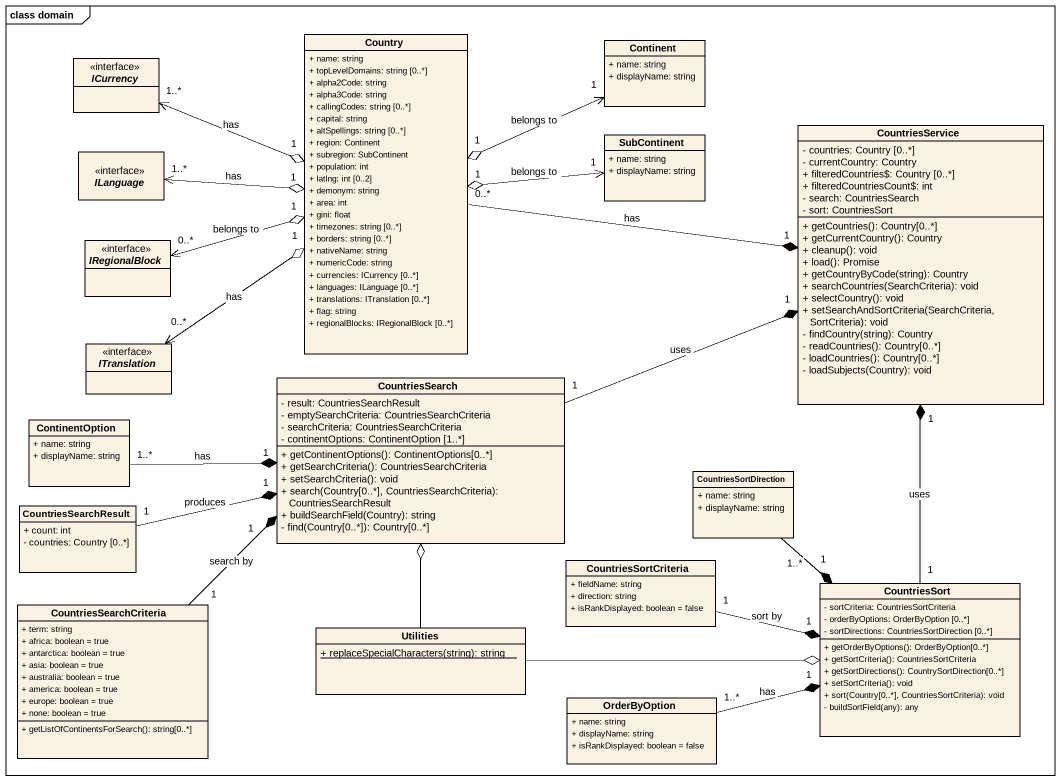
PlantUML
@startuml
mainframe class domain
hide circle
hide empty members
skinparam classAttributeIconSize 0
class Country {
  + name: string
  + topLevelDomains: string [0..*]
  + alpha2Code: string
  + alpha3Code: string
  + callingCodes: string [0..*]
  + capital: string
  + altSpellings: string [0..*]
  + region: Continent
  + subregion: SubContinent
  + population: int
  + latlng: int [0..2]
  + demonym: string
  + area: int
  + gini: float
  + timezones: string [0..*]
  + borders: string [0..*]
  + nativeName: string
  + numericCode: string
  + currencies: ICurrency [0..*]
  + languages: ILanguage [0..*]
  + translations: ITranslation [0..*]
  + flag: string
  + regionalBlocks: IRegionalBlock [0..*]
}
class Continent {
  + name: string
  + displayName: string
}
interface ICurrency
class CountriesService {
  - countries: Country [0..*]
  - currentCountry: Country
  + filteredCountries$: Country [0..*]
  + filteredCountriesCount$: int
  - search: CountriesSearch
  - sort: CountriesSort
  + getCountries(): Country[0..*]
  + getCurrentCountry(): Country
  + cleanup(): void
  + load(): Promise
  + getCountryByCode(string): Country
  + searchCountries(SearchCriteria): void
  + selectCountry(): void
  + setSearchAndSortCriteria(SearchCriteria, SortCriteria): void
  - findCountry(string): Country
  - readCountries(): Country[0..*]
  - loadCountries(): Country[0..*]
  - loadSubjects(Country): void
}
interface ILanguage
class SubContinent {
  + name: string
  + displayName: string
}
interface IRegionalBlock
interface ITranslation
class CountriesSearch {
  - result: CountriesSearchResult
  - emptySearchCriteria: CountriesSearchCriteria
  - searchCriteria: CountriesSearchCriteria
  - continentOptions: ContinentOption [1..*]
  + getContinentOptions(): ContinentOptions[0..*]
  + getSearchCriteria(): CountriesSearchCriteria
  + setSearchCriteria(): void
  + search(Country[0..*], CountriesSearchCriteria): CountriesSearchResult
  + buildSearchField(Country): string
  - find(Country[0..*]): Country[0..*]
}
class ContinentOption {
  + name: string
  + displayName: string
}
class CountriesSortDirection {
  + name: string
  + displayName: string
}
class CountriesSearchResult {
  + count: int
  - countries: Country [0..*]
}
class CountriesSortCriteria {
  + fieldName: string
  + direction: string
  + isRankDisplayed: boolean = false
}
class CountriesSort {
  - sortCriteria: CountriesSortCriteria
  - orderByOptions: OrderByOption [0..*]
  - sortDirections: CountriesSortDirection [0..*]
  + getOrderByOptions(): OrderByOption[0..*]
  + getSortCriteria(): CountriesSortCriteria
  + getSortDirections(): CountrySortDirection[0..*]
  + setSortCriteria(): void
  + sort(Country[0..*], CountriesSortCriteria): void
  - buildSortField(any): any
}
class CountriesSearchCriteria {
  + term: string
  + africa: boolean = true
  + antarctica: boolean = true
  + asia: boolean = true
  + australia: boolean = true
  + america: boolean = true
  + europe: boolean = true
  + none: boolean = true
  + getListOfContinentsForSearch(): string[0..*]
}
class Utilities {
  {static} + replaceSpecialCharacters(string): string
}
class OrderByOption {
  + name: string
  + displayName: string
  + isRankDisplayed: boolean = false
}
Country "0..*" -right-* "1" CountriesService : has
Continent "1" <-left-o "1" Country : belongs to
ICurrency "1..*" <-right-o "1" Country : has
ILanguage "1..*" <-right-o "1" Country : has
SubContinent "1" <-left-o "1" Country : belongs to
IRegionalBlock "0..*" <-right-o "1" Country : belongs to
ITranslation "0..*" <-up-o "1" Country : has
CountriesSearch "1" -right-* "1" CountriesService : uses
ContinentOption "1..*" -right-* "1" CountriesSearch : has
CountriesSortDirection "1..*" --* "1" CountriesSort
CountriesSearchResult "1" -right-* "1" CountriesSearch : produces
CountriesSortCriteria "1" -right-* "1" CountriesSort : sort by
CountriesSort "1" -up-* "1" CountriesService : uses
CountriesSearchCriteria "1" -up-* "1" CountriesSearch : search by
Utilities -up-o CountriesSearch
Utilities -right-o CountriesSort
OrderByOption "1..*" -right-* "1" CountriesSort : has
@enduml
